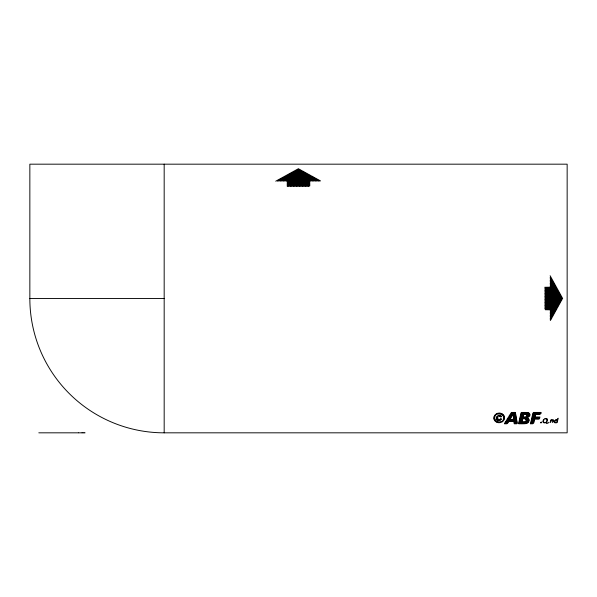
<?xml version="1.0" encoding="UTF-8"?>
<svg xmlns="http://www.w3.org/2000/svg" width="597" height="597" viewBox="0 0 597 597"><rect width="100%" height="100%" fill="white"/><g stroke="black" fill="none" stroke-linecap="round" stroke-linejoin="round"><path stroke-width="0.9" d="M546.777 419.587L547.33 419.094M557.479 418.878L558.217 418.221M555.061 422.907L555.553 422.475M551.322 420.236L551.755 419.855M503.293 416.37L504.04 415.721M543.763 422.803L544.255 422.37M552.24 420.116L552.807 419.624M497.465 414.191L498.808 413.027M499.301 413.908L500.249 413.087M530.352 423.87L534.457 420.333M519.659 423.87L522.114 421.766M545.957 418.967L546.464 418.534M494.547 415.37L496.652 413.572M493.988 416.497L497.928 413.131M493.794 417.318L495.241 416.079M498.488 413.952L499.57 413.027M493.809 418.616L494.726 417.825M493.935 419.161L494.771 418.437M496.368 417.072L498.637 415.131M499.995 413.967L500.838 413.243M494.1 419.661L494.906 418.982M496.264 417.81L499.383 415.139M500.584 414.117L501.39 413.422M494.346 420.109L495.085 419.475M496.294 418.437L497.928 417.042M499.085 416.049L500.04 415.236M501.122 414.311L501.883 413.654M494.6 420.542L495.346 419.907M496.42 418.99L497.831 417.773M499.652 416.221L500.547 415.452M501.607 414.542L502.338 413.915M494.92 420.915L495.644 420.303M496.629 419.46L497.876 418.393M499.98 416.587L500.958 415.751M502.017 414.84L502.749 414.214M495.256 421.281L495.98 420.669M496.92 419.863L498.01 418.93M500.338 416.937L501.279 416.131M502.413 415.161L503.137 414.542M495.652 421.601L496.376 420.982M497.294 420.191L498.279 419.348M501.099 416.937L501.473 416.616M502.741 415.527L503.472 414.908M496.055 421.907L496.794 421.273M497.756 420.452L498.734 419.616M503.032 415.93L503.786 415.288M496.525 422.161L497.279 421.512M499.958 419.221L500.555 418.706M497.01 422.392L497.816 421.706M498.98 420.706L501.316 418.706M503.458 416.87L504.264 416.184M497.562 422.572L498.405 421.848M499.846 420.616L501.495 419.206M503.569 417.43L504.428 416.691M498.144 422.728L499.099 421.907M503.607 418.049L504.54 417.251M498.838 422.788L499.928 421.848M503.525 418.773L504.599 417.848M499.607 422.773L501.092 421.504M503.114 419.773L504.54 418.557M510.808 413.191L511.778 412.355M500.532 422.639L504.353 419.37M509.89 414.624L512.539 412.355M501.883 422.131L503.808 420.489M508.98 416.057L513.301 412.355M508.062 417.49L514.062 412.355M507.151 418.93L514.823 412.355M506.241 420.363L515.465 412.46M505.323 421.795L512.248 415.87M513.062 415.169L515.562 413.027M504.413 423.228L511.457 417.191M513.136 415.758L515.659 413.594M504.428 423.87L510.674 418.519M513.219 416.34L515.763 414.161M505.189 423.87L510.592 419.243M513.293 416.93L515.86 414.736M505.95 423.87L511.353 419.243M513.368 417.519L515.957 415.303M506.711 423.87L508.316 422.497M509.577 421.415L512.114 419.243M513.442 418.109L516.054 415.87M510.338 421.415L512.875 419.243M513.517 418.691L516.151 416.437M511.099 421.415L516.256 417.004M520.927 412.997L521.681 412.355M511.86 421.415L516.353 417.572M520.741 413.811L522.442 412.355M512.622 421.415L516.45 418.139M520.554 414.624L523.203 412.355M513.39 421.415L516.547 418.706M520.368 415.437L523.965 412.355M513.86 421.661L516.644 419.273M520.181 416.251L524.726 412.355M513.942 422.243L516.748 419.84M519.994 417.064L525.487 412.355M514.017 422.833L516.845 420.407M519.808 417.87L523.77 414.475M523.95 414.325L526.226 412.378M514.092 423.415L516.942 420.982M519.621 418.684L523.599 415.281M524.711 414.325L526.957 412.408M514.33 423.87L517.039 421.549M519.435 419.497L523.42 416.087M525.45 414.348L527.636 412.475M515.092 423.87L517.136 422.116M519.248 420.31L523.241 416.893M526.061 414.475L528.233 412.617M515.853 423.87L517.241 422.683M519.062 421.124L523.912 416.967M526.487 414.758L528.733 412.84M516.614 423.87L517.338 423.251M518.875 421.93L524.711 416.93M526.733 415.206L529.166 413.117M518.689 422.743L522.666 419.34M523.226 418.863L525.688 416.751M526.688 415.893L529.517 413.475M518.502 423.557L522.479 420.146M523.987 418.863L529.778 413.9M518.897 423.87L522.3 420.96M524.703 418.9L529.957 414.4M525.315 419.027L530.024 414.997M520.42 423.87L522.882 421.766M525.741 419.31L529.882 415.773M532.785 413.281L533.867 412.355M521.181 423.87L523.651 421.758M525.979 419.766L527.83 418.176M532.599 414.094L534.628 412.355M521.942 423.87L524.517 421.669M525.972 420.422L528.255 418.46M532.412 414.908L535.39 412.355M522.711 423.87L528.651 418.781M532.226 415.721L536.151 412.355M523.472 423.87L528.935 419.191M532.039 416.534L536.912 412.355M524.263 423.84L529.121 419.676M531.852 417.34L537.673 412.355M525.076 423.795L529.226 420.243M531.666 418.154L535.748 414.661M535.942 414.497L538.434 412.355M525.979 423.676L529.136 420.975M531.479 418.967L535.569 415.467M536.703 414.497L539.195 412.355M527.285 423.213L528.621 422.072M531.293 419.781L535.39 416.273M537.464 414.497L539.964 412.355M531.106 420.594L535.322 416.982M538.225 414.497L540.725 412.355M530.92 421.4L536.084 416.982M538.987 414.497L541.24 412.564M530.733 422.213L536.845 416.982M539.748 414.497L541.054 413.378M530.546 423.027L534.636 419.519M535.091 419.139L537.606 416.982M535.852 419.139L538.367 416.982M531.084 423.87L534.278 421.139M536.613 419.139L539.128 416.982M531.845 423.87L534.091 421.945M537.375 419.139L539.889 416.982M532.606 423.87L533.912 422.758M538.136 419.139L539.875 417.654M538.897 419.139L539.688 418.46M543.225 419.997L544.904 418.557M540.718 422.803C542.113 420.96 541.472 423.773 540.688 422.676A0.806 0.806 0 0 1 540.778 422.31L541.397 422.146M542.942 420.892L543.964 420.019M545.128 419.019L545.792 418.452M543.024 422.131L543.643 421.594M546.479 419.169L546.971 418.751M543.315 422.534L543.83 422.094M546.822 420.176L547.524 419.579M544.367 422.937L544.942 422.437M546.688 420.952L547.553 420.206M545.151 422.915L547.397 420.989M546.016 422.825L546.464 422.445M546.419 423.131L546.882 422.736M550.538 420.907L551.255 420.295M550.344 421.728L551.255 420.945M550.15 422.542L550.971 421.848M552.815 420.266L553.322 419.833M552.859 420.885L553.546 420.288M552.665 421.698L553.486 420.997M552.479 422.512L553.292 421.81M554.62 420.676L555.814 419.654M554.344 421.564L555.262 420.781M556.046 420.101L556.576 419.654M554.359 422.198L555.016 421.639M557.292 419.691L558.105 418.997M554.598 422.654L555.098 422.221M557.061 420.542L557.911 419.818M556.852 421.37L557.725 420.631M556.688 420.213L557.061 419.892M555.844 422.885L557.531 421.445M498.308 420.631L499.495 419.624M547.845 423.213L549.024 422.228M556.635 422.855L557.344 422.258M542.897 421.579L543.651 420.952M493.741 418.019L494.801 417.139M550.732 420.094L551.255 419.661M546.882 423.385L547.382 422.974M275.732 181.19L298.5 168.653M277.254 181.19L299.261 169.07M278.769 181.19L300.015 169.488M280.284 181.19L300.776 169.906M281.806 181.19L301.537 170.324M283.321 181.19L302.291 170.742M284.836 181.19L303.052 171.16M286.359 181.19L303.813 171.578M287.12 181.607L304.574 171.996M287.12 182.443L305.328 172.414M287.12 183.279L306.089 172.831M287.12 184.115L306.851 173.249M287.12 184.951L307.604 173.667M287.12 185.786L308.365 174.085M287.224 186.562L309.127 174.503M288.739 186.562L309.88 174.921M290.261 186.562L310.641 175.339M291.776 186.562L311.403 175.757M293.299 186.562L312.164 176.175M294.814 186.562L312.918 176.593M296.328 186.562L313.679 177.01M297.851 186.562L314.44 177.428M299.366 186.562L315.194 177.846M300.888 186.562L309.88 181.607M310.641 181.19L315.955 178.264M302.403 186.562L309.88 182.443M312.164 181.19L316.716 178.682M303.918 186.562L309.88 183.279M313.679 181.19L317.47 179.1M305.44 186.562L309.88 184.115M315.194 181.19L318.231 179.518M306.955 186.562L309.88 184.951M316.716 181.19L318.992 179.936M308.477 186.562L309.88 185.786M318.231 181.19L319.746 180.354M319.746 181.19L320.507 180.772M29.85 298.5A134.325 134.325 0 0 0 164.175 432.825L567.15 432.825L567.15 164.175L29.85 164.175L29.85 298.5L164.175 298.5M38.805 432.825L78.476 432.825M78.692 432.825L81.767 432.825M82.005 432.825L82.595 432.825M82.834 432.825L83.423 432.825M83.655 432.825L84.244 432.825M84.483 432.825L85.095 432.825M550.135 275.732L562.673 298.5M550.135 277.254L562.255 299.261M550.135 278.769L561.837 300.015M550.135 280.284L561.419 300.776M550.135 281.806L561.001 301.537M550.135 283.321L560.583 302.291M550.135 284.836L560.165 303.052M550.135 286.359L559.747 303.813M549.718 287.12L559.329 304.574M548.882 287.12L558.911 305.328M548.046 287.12L558.493 306.089M547.21 287.12L558.076 306.851M546.374 287.12L557.658 307.604M545.539 287.12L557.24 308.365M544.762 287.224L556.822 309.127M544.762 288.739L556.404 309.88M544.762 290.261L555.986 310.641M544.762 291.776L555.568 311.403M544.762 293.299L555.15 312.156M544.762 294.814L554.732 312.918M544.762 296.328L554.314 313.679M544.762 297.851L553.897 314.44M544.762 299.366L553.479 315.194M544.762 300.888L549.718 309.88M550.135 310.641L553.061 315.955M544.762 302.403L548.882 309.88M550.135 312.156L552.643 316.716M544.762 303.918L548.046 309.88M550.135 313.679L552.225 317.47M544.762 305.44L547.21 309.88M550.135 315.194L551.807 318.231M544.762 306.955L546.374 309.88M550.135 316.716L551.389 318.992M544.762 308.477L545.539 309.88M550.135 318.231L550.971 319.746M550.135 319.746L550.553 320.507M164.175 164.175L164.175 432.825"/></g></svg>
